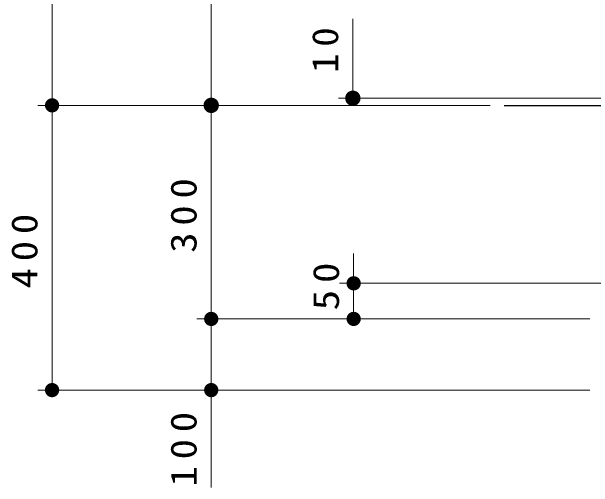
# Model space of a CAD drawing. Units: millimetres on the paper, scale 1:20. Extents: x -365 to 0, y -31 to 257.
# Drawn here: x -145.27 to -104.43, y 77.96 to 111.38 of the extents above; entities that cross this region are included whole.
import ezdxf

# ---------------------------------------------------------------- set-up
doc = ezdxf.new("R2010")
doc.units = ezdxf.units.MM
doc.layers.add('1_20', color=7, linetype='Continuous', lineweight=25)
doc.styles.add('ＭＳ ゴシック', font='')
doc.styles.get('ＭＳ ゴシック').set_extended_font_data('MS Gothic')

# ---------------------------------------------------------------- blocks, each defined once
blk = doc.blocks.new('filled_dot')
at = {"color": 0, "linetype": 'Continuous', "lineweight": -2, "const_width": 1.25}
blk.add_lwpolyline([(-0.625, 0, 1), (0.625, 0, 1)], format="xyb", close=True, dxfattribs=at)

msp = doc.modelspace()

# ---------------------------------------------------------------- linework, layer by layer
at = {"layer": '1_20', "lineweight": 13}
for p, q in [((-142.432, 104.795), (-142.432, 144.649)), ((-131.259, 104.795), (-131.259, 124.995)), ((-121.317, 104.795), (-121.317, 110.877)), ((-101.68, 105.295), (-122.317, 105.295)), ((-111.682, 104.795), (-143.432, 104.795)), ((-142.432, 84.795), (-142.432, 104.795)), ((-111.682, 104.795), (-132.259, 104.795)), ((-131.259, 89.795), (-131.259, 104.795)), ((-121.259, 89.795), (-121.259, 94.381)), ((-95.895, 92.295), (-122.259, 92.295)), ((-104.68, 89.795), (-132.259, 89.795)), ((-131.259, 77.963), (-131.259, 89.795)), ((-104.68, 84.795), (-143.432, 84.795))]:
    msp.add_line(p, q, dxfattribs=at)
at = {"layer": '1_20'}
msp.add_line((-110.682, 104.795), (-101.18, 104.795), dxfattribs=at)

# ---------------------------------------------------------------- block references
at = {"layer": '1_20', "lineweight": 13}
for p, xscale, yscale, rotation in [((-121.317, 105.295), 0.431, 0.431, 270), ((-142.432, 104.795), 0.4, 0.4, 270), ((-131.259, 104.795), 0.431, 0.431, 270), ((-131.259, 104.795), 0.4, 0.4, 90), ((-121.259, 92.295), 0.4, 0.4, 270), ((-131.259, 89.795), 0.4, 0.4, 270), ((-121.259, 89.795), 0.4, 0.4, 90), ((-142.432, 84.795), 0.4, 0.4, 90), ((-131.259, 84.795), 0.4, 0.4, 90)]:
    msp.add_blockref('filled_dot', p, dxfattribs=dict(at, xscale=xscale, yscale=yscale, rotation=rotation))

# ---------------------------------------------------------------- texts
at = {"layer": '1_20', "char_height": 1.833, "attachment_point": 8, "rotation": 90, "style": 'ＭＳ ゴシック'}
for s, insert in [('\\T1.34;\\W1.1;10', (-122.317, 108.908)), ('\\T1.33;\\W1.15;300', (-132.259, 97.295)), ('\\T1.33;\\W1.15;400', (-143.432, 94.795)), ('\\T1.34;\\W1.15;50', (-122.259, 92.319)), ('\\T1.33;\\W1.15;100', (-132.259, 80.88))]:
    msp.add_mtext(s, dxfattribs=dict(at, insert=insert))

doc.saveas('drawing.dxf')
